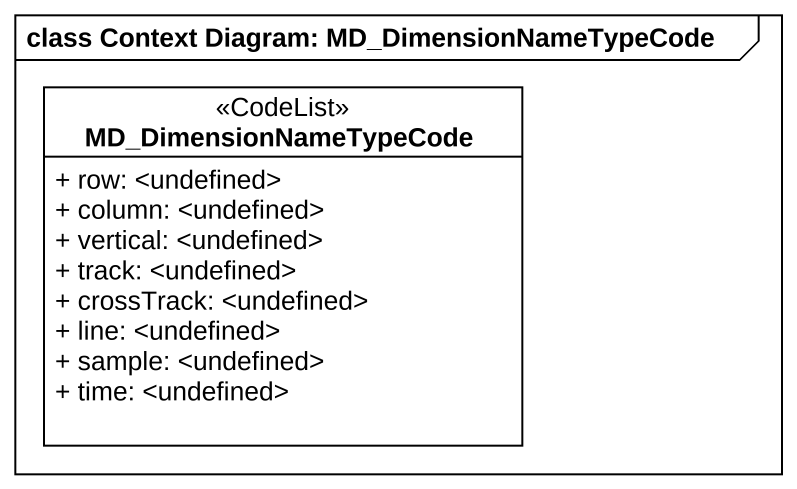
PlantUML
@startuml
mainframe class Context Diagram: MD_DimensionNameTypeCode
hide circle
hide empty members
skinparam classAttributeIconSize 0
class MD_DimensionNameTypeCode <<CodeList>> #FFFFFF {
  + row: <undefined>
  + column: <undefined>
  + vertical: <undefined>
  + track: <undefined>
  + crossTrack: <undefined>
  + line: <undefined>
  + sample: <undefined>
  + time: <undefined>
}
@enduml
